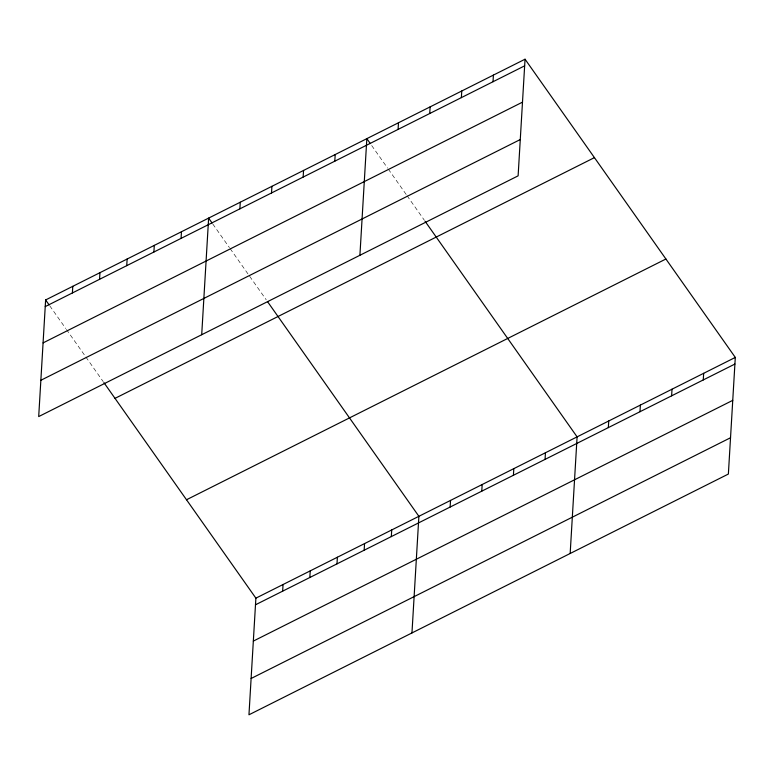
<?xml version="1.0" encoding="UTF-8"?>
<svg xmlns="http://www.w3.org/2000/svg" width="774" height="774" viewBox="0 0 774 774"><rect width="100%" height="100%" fill="white"/><g stroke="black" fill="none" stroke-linecap="round" stroke-linejoin="round"><path stroke-width="0.58" stroke-dasharray="3.87 2.9" d="M371.694 145.551L387.648 168.181M388.345 169.167L406.389 194.748M407.076 195.735L424.423 220.338M212.792 224.005L229.443 247.622M230.139 248.609L266.217 299.78M49.788 305.856L65.751 328.495M66.448 329.482L85.179 356.05M85.875 357.027L103.223 381.63"/><path stroke-width="1.16" d="M45.627 299.954L38.7 416.576L518.116 175.843L525.043 59.211L45.627 299.954L49.101 304.879M72.398 292.949L72.795 286.312M99.565 279.308L99.962 272.671M126.733 265.666L127.13 259.029M153.9 252.024L154.297 245.387M181.068 238.382L181.464 231.745M201.704 334.726L208.632 218.104L212.095 223.028M239.882 208.854L240.269 202.217M271.519 192.958L271.916 186.321M103.91 382.617L255.884 598.157L248.957 714.789L728.373 474.046L735.3 357.424L525.043 59.211M303.156 177.072L303.553 170.435M282.655 591.152L283.052 584.515M309.823 577.51L310.219 570.873M334.803 161.185L335.2 154.548M336.99 563.869L337.387 557.232M359.91 255.285L366.837 138.662L370.311 143.577M364.157 550.227L364.554 543.59M398.088 129.403L398.475 122.766M391.325 536.585L391.721 529.948M429.725 113.517L430.121 106.88M411.962 632.929L418.889 516.306L267.611 301.754M461.372 97.63L461.759 90.993M450.129 507.057L450.526 500.42M493.009 81.744L493.406 75.107M481.776 491.171L482.173 484.534M513.414 475.275L513.81 468.638M545.06 459.388L545.447 452.751M570.167 553.487L577.094 436.865L425.12 221.325M608.345 427.606L608.732 420.979M639.982 411.72L640.379 405.083M671.619 395.833L672.016 389.196M703.266 379.947L703.663 373.31M45.231 306.591L524.646 65.848M43.083 342.892L522.498 102.149M40.858 380.286L520.273 139.543M115.016 398.358L594.432 157.625M186.505 499.752L665.911 259.009M255.884 598.157L735.3 357.424M255.488 604.794L734.903 364.051M253.33 641.095L732.746 400.352M251.115 678.488L730.53 437.745"/></g></svg>
